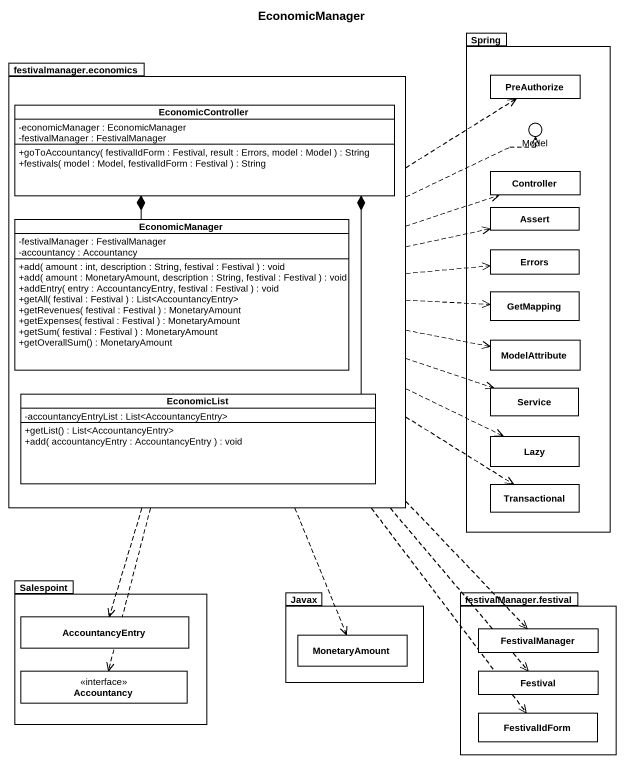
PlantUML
@startuml
title EconomicManager
allowmixing
hide circle
hide empty members
skinparam classAttributeIconSize 0
package Spring {
  class PreAuthorize
  class Controller
  class Assert
  class Errors
  class GetMapping
  class ModelAttribute
  class Service
  class Lazy
  class Transactional
}
package "festivalmanager.economics" as festivalmanager_economics {
  class EconomicController {
    -economicManager : EconomicManager
    -festivalManager : FestivalManager
    +goToAccountancy( festivalIdForm : Festival, result : Errors, model : Model ) : String
    +festivals( model : Model, festivalIdForm : Festival ) : String
  }
  class EconomicManager {
    -festivalManager : FestivalManager
    -accountancy : Accountancy
    +add( amount : int, description : String, festival : Festival ) : void
    +add( amount : MonetaryAmount, description : String, festival : Festival ) : void
    +addEntry( entry : AccountancyEntry, festival : Festival ) : void
    +getAll( festival : Festival ) : List<AccountancyEntry>
    +getRevenues( festival : Festival ) : MonetaryAmount
    +getExpenses( festival : Festival ) : MonetaryAmount
    +getSum( festival : Festival ) : MonetaryAmount
    +getOverallSum() : MonetaryAmount
  }
  class EconomicList {
    -accountancyEntryList : List<AccountancyEntry>
    +getList() : List<AccountancyEntry>
    +add( accountancyEntry : AccountancyEntry ) : void
  }
}
() Model
package Salespoint {
  class AccountancyEntry
  interface Accountancy
}
package Javax {
  class MonetaryAmount
}
package "festivalManager.festival" as festivalManager_festival {
  class FestivalManager
  class Festival
  class FestivalIdForm
}
Spring -up- Model
festivalmanager_economics .up.> PreAuthorize
festivalmanager_economics .right.> Model
festivalmanager_economics .right.> Controller
festivalmanager_economics .right.> Assert
festivalmanager_economics .right.> Errors
festivalmanager_economics .right.> GetMapping
festivalmanager_economics .right.> ModelAttribute
festivalmanager_economics .right.> Service
festivalmanager_economics .right.> Lazy
festivalmanager_economics ..> Transactional
festivalmanager_economics ..> AccountancyEntry
festivalmanager_economics ..> MonetaryAmount
festivalmanager_economics ..> FestivalManager
festivalmanager_economics ..> Accountancy
festivalmanager_economics ..> Festival
festivalmanager_economics ..> FestivalIdForm
EconomicController *-- EconomicManager
EconomicController *-- EconomicList
@enduml
